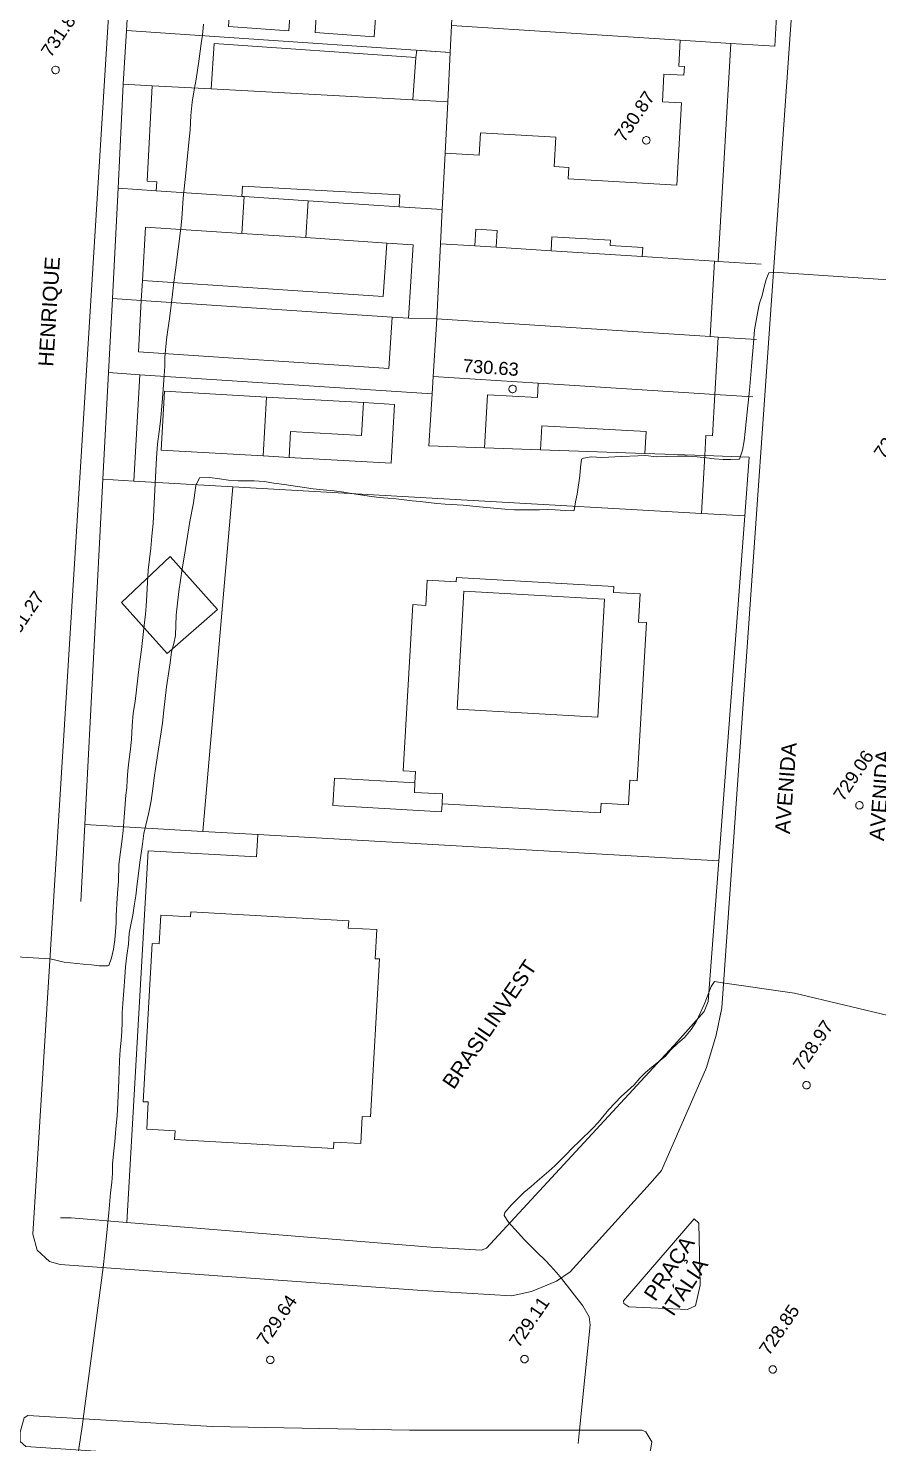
# Model space of a CAD drawing. Header units: metres. Extents: x 7 to 327053, y 40 to 7393807.
# Drawn here: x 326575.5 to 326689.3, y 7392759.1 to 7392948.7 of the extents above; entities that cross this region are included whole.
import ezdxf
from ezdxf.enums import TextEntityAlignment as Align

# ---------------------------------------------------------------- set-up
doc = ezdxf.new("R2010")
doc.units = ezdxf.units.M
doc.layers.get('0').update_dxf_attribs({"lineweight": 18})
for name, color, linetype, lineweight in [('100_SIST_VIARIO_MEIO_FIO', 1, 'Continuous', 18), ('106_PRACAS_PARQUES_TOP', 7, 'Continuous', 18), ('108_SEP_FIS_CANT_CENT_ILHA', 7, 'Continuous', 18), ('144_P_DUPLA_ASF_TOP', 7, 'Continuous', 18), ('160_P_SIMP_ASF_TOP', 7, 'Continuous', 18), ('206_MURO_E_MURO_ARRIMO', 7, 'Continuous', 18), ('214_PROJ_BEIRAL_EDIF', 10, 'Continuous', 18), ('216_EDIF_NOTAVEL', 2, 'Continuous', 18), ('218_EDIF_NOTAVEL_TOP', 7, 'Continuous', 18), ('600_CURVA_MESTRA', 14, 'Continuous', 18), ('604_CURVA_INTERM', 7, 'Continuous', 18), ('606_PTO_COTADO', 7, 'Continuous', 18), ('608_PTO_COTADO_INTERVIA', 1, 'Continuous', 18)]:
    doc.layers.add(name, color=color, linetype=linetype, lineweight=lineweight)
doc.styles.add('Style-Arial', font='arial.ttf', dxfattribs={"height": 1.75})

# ---------------------------------------------------------------- blocks, each defined once
blk = doc.blocks.new('SP09')
at = {"color": 0, "linetype": 'Continuous'}
blk.add_lwpolyline([(-0.03, -0.51), (-0.14, -0.49), (-0.24, -0.46), (-0.31, -0.42), (-0.35, -0.39), (-0.42, -0.31), (-0.47, -0.24), (-0.51, -0.15), (-0.52, -0.09), (-0.52, 0.03), (-0.51, 0.11), (-0.48, 0.2), (-0.44, 0.27), (-0.4, 0.33), (-0.32, 0.39), (-0.23, 0.44), (-0.15, 0.48), (-0.1, 0.48), (-0.03, 0.48), (0.08, 0.48), (0.19, 0.44), (0.27, 0.4), (0.35, 0.32), (0.41, 0.23), (0.46, 0.11), (0.48, 0.03), (0.48, -0.03), (0.47, -0.08), (0.44, -0.21), (0.38, -0.3), (0.31, -0.38), (0.23, -0.44), (0.1, -0.49), (0.02, -0.51)], close=True, dxfattribs=at)
blk = doc.blocks.new('SP10')
at = {"color": 0, "linetype": 'Continuous'}
blk.add_lwpolyline([(-0.03, -0.51), (-0.14, -0.49), (-0.24, -0.46), (-0.31, -0.42), (-0.35, -0.39), (-0.42, -0.31), (-0.47, -0.24), (-0.51, -0.15), (-0.52, -0.09), (-0.52, 0.03), (-0.51, 0.11), (-0.48, 0.2), (-0.44, 0.27), (-0.4, 0.33), (-0.32, 0.39), (-0.23, 0.44), (-0.15, 0.48), (-0.1, 0.48), (-0.03, 0.48), (0.08, 0.48), (0.19, 0.44), (0.27, 0.4), (0.35, 0.32), (0.41, 0.23), (0.46, 0.11), (0.48, 0.03), (0.48, -0.03), (0.47, -0.08), (0.44, -0.21), (0.38, -0.3), (0.31, -0.38), (0.23, -0.44), (0.1, -0.49), (0.02, -0.51)], close=True, dxfattribs=at)

msp = doc.modelspace()

# ---------------------------------------------------------------- linework, layer by layer
at = {"layer": '100_SIST_VIARIO_MEIO_FIO', "flags": 128}
for points in [[(326591.682, 7393037.972), (326592.61, 7393051.431), (326594.02, 7393054.975), (326595.753, 7393056.39), (326597.881, 7393057.078), (326680.494, 7393051.842), (326681.815, 7393051.489), (326684.217, 7393049.745), (326685.477, 7393047.058), (326678.621, 7392963.14), (326668.392, 7392817.409), (326667.624, 7392813.739), (326666.351, 7392809.425), (326660.294, 7392795.608), (326658.789, 7392793.855), (326648.089, 7392782.033), (326646.246, 7392780.78), (326642.903, 7392779.403), (326640.231, 7392778.81), (326628.247, 7392779.525), (326579.764, 7392783.037), (326578.329, 7392783.44), (326576.692, 7392784.94), (326576.105, 7392787.081)], [(326655.219, 7392778.172), (326664.672, 7392789.12), (326665.317, 7392788.567), (326665.462, 7392780.249), (326664.852, 7392777.469), (326663.775, 7392777.008), (326655.946, 7392777.372), (326655.252, 7392777.805)]]:
    msp.add_lwpolyline(points, close=True, dxfattribs=at)
at = {"layer": '108_SEP_FIS_CANT_CENT_ILHA', "flags": 128}
msp.add_lwpolyline([(326652.825, 7392753.165), (326655.595, 7392753.134), (326656.877, 7392753.521), (326658.835, 7392758.128), (326658.993, 7392759.272), (326658.198, 7392760.595), (326657.661, 7392760.845), (326626.532, 7392760.806), (326600.105, 7392761.31), (326575.41, 7392762.798), (326574.929, 7392762.469), (326574.379, 7392760.579), (326574.411, 7392759.312), (326575.146, 7392758.653), (326641.419, 7392754.203)], close=True, dxfattribs=at)
at = {"layer": '206_MURO_E_MURO_ARRIMO'}
for p, q in [((326676.724, 7392967.837), (326675.479, 7392946.256)), ((326588.641, 7392948.363), (326588.215, 7392941.173)), ((326587.525, 7392927.214), (326586.75, 7392912.435)), ((326586.75, 7392912.435), (326586.23, 7392902.519)), ((326586.23, 7392902.519), (326585.481, 7392888.227)), ((326671.462, 7392883.309), (326672.056, 7392891.192)), ((326585.481, 7392888.227), (326583.055, 7392841.958)), ((326583.055, 7392841.958), (326582.515, 7392831.673)), ((326579.801, 7392789.269), (326581.225, 7392789.262)), ((326581.225, 7392789.262), (326588.688, 7392788.658))]:
    msp.add_line(p, q, dxfattribs=at)
at = {"layer": '206_MURO_E_MURO_ARRIMO', "flags": 128}
for points in [[(326662.816, 7392947.07), (326632.181, 7392949.037)], [(326675.479, 7392946.256), (326669.575, 7392946.635)], [(326604.108, 7392926.12), (326604.396, 7392926.101)], [(326612.965, 7392925.536), (326625.146, 7392924.733)], [(326667.903, 7392917.402), (326673.662, 7392917.032)], [(326586.75, 7392912.435), (326590.599, 7392912.181)], [(326626.408, 7392909.82), (326630.207, 7392909.706)], [(326673.036, 7392906.955), (326667.905, 7392907.285)], [(326586.23, 7392902.519), (326590.441, 7392902.242)], [(326629.564, 7392899.662), (326629.715, 7392902.017)], [(326672.557, 7392899.265), (326667.465, 7392899.592)], [(326672.056, 7392891.192), (326666.1, 7392891.404)], [(326589.626, 7392887.99), (326585.481, 7392888.227)], [(326598.874, 7392841.053), (326583.055, 7392841.958)]]:
    msp.add_lwpolyline(points, dxfattribs=at)
at = {"layer": '214_PROJ_BEIRAL_EDIF', "flags": 128}
for points in [[(326600.447, 7392947.558), (326631.999, 7392945.406), (326632.181, 7392949.037), (326632.497, 7392955.337), (326633.589, 7392968.745), (326603.224, 7392970.734), (326602.306, 7392970.794), (326597.425, 7392971.114), (326597.092, 7392967.631), (326589.789, 7392967.775), (326588.641, 7392948.363), (326595.824, 7392947.873)], [(326603.688, 7392969.267), (326623.238, 7392967.92), (326621.833, 7392947.524), (326613.897, 7392948.071), (326614.422, 7392955.694), (326610.924, 7392955.935), (326610.4, 7392948.327), (326602.283, 7392948.886)], [(326627.013, 7392939.068), (326599.977, 7392940.535), (326600.396, 7392946.618), (326627.405, 7392944.757)], [(326627.013, 7392939.068), (326631.668, 7392938.815), (326631.999, 7392945.406), (326627.519, 7392945.712), (326627.405, 7392944.757)], [(326631.322, 7392931.917), (326635.895, 7392931.655), (326636.066, 7392934.639), (326646.166, 7392934.061), (326645.942, 7392930.128), (326647.893, 7392930.017), (326647.805, 7392928.474), (326662.366, 7392927.642), (326662.996, 7392938.661), (326660.426, 7392938.808), (326660.637, 7392942.511), (326663.313, 7392942.358), (326663.38, 7392943.531), (326662.616, 7392943.575), (326662.816, 7392947.07), (326669.575, 7392946.635), (326667.903, 7392917.402), (326667.413, 7392917.433), (326657.737, 7392918.055), (326657.808, 7392919.296), (326653.439, 7392919.546), (326653.479, 7392920.246), (326645.629, 7392920.695), (326645.523, 7392918.839), (326638.156, 7392919.313), (326638.286, 7392921.581), (326635.418, 7392921.745), (326635.29, 7392919.497), (326630.713, 7392919.791), (326630.942, 7392924.351)], [(326592.098, 7392940.963), (326591.403, 7392928.156), (326592.696, 7392928.085), (326592.63, 7392926.877), (326587.525, 7392927.214), (326588.215, 7392941.173)], [(326630.942, 7392924.351), (326625.146, 7392924.733), (326625.233, 7392926.339), (326604.182, 7392927.481), (326604.108, 7392926.12), (326592.63, 7392926.877), (326592.696, 7392928.085), (326591.403, 7392928.156), (326592.098, 7392940.963), (326599.977, 7392940.535), (326627.013, 7392939.068), (326631.668, 7392938.815), (326631.322, 7392931.917)], [(326604.396, 7392926.101), (326604.07, 7392921.166), (326612.64, 7392920.601), (326612.965, 7392925.536)], [(326590.776, 7392914.86), (326623.042, 7392912.733), (326623.513, 7392919.884), (326612.64, 7392920.601), (326604.07, 7392921.166), (326591.206, 7392922.014)], [(326623.513, 7392919.884), (326627.056, 7392919.65), (326626.408, 7392909.82), (326624.223, 7392909.964), (326590.599, 7392912.181), (326590.776, 7392914.86), (326623.042, 7392912.733)], [(326635.29, 7392919.497), (326638.156, 7392919.313), (326645.523, 7392918.839), (326657.737, 7392918.055), (326667.413, 7392917.433), (326666.836, 7392907.354), (326630.207, 7392909.706), (326630.713, 7392919.791)], [(326624.223, 7392909.964), (326590.599, 7392912.181), (326590.245, 7392905.284), (326623.768, 7392903.073)], [(326666.836, 7392907.354), (326667.905, 7392907.285), (326667.465, 7392899.592), (326643.798, 7392901.112), (326629.715, 7392902.017), (326630.207, 7392909.706)], [(326629.564, 7392899.662), (326629.119, 7392892.723), (326636.577, 7392892.457), (326644.095, 7392892.189), (326658.071, 7392891.691), (326666.1, 7392891.404), (326665.656, 7392883.641), (326602.897, 7392887.231), (326589.626, 7392887.99), (326590.441, 7392902.242)], [(326606.94, 7392891.356), (326607.392, 7392899.249), (326593.721, 7392900.031), (326593.269, 7392892.138)], [(326658.071, 7392891.691), (326666.1, 7392891.404), (326666.254, 7392894.094), (326667.147, 7392894.043), (326667.465, 7392899.592), (326643.798, 7392901.112), (326643.686, 7392899.163), (326636.982, 7392899.547), (326636.577, 7392892.457), (326644.095, 7392892.189), (326644.279, 7392895.407), (326658.237, 7392894.608)], [(326610.413, 7392891.157), (326610.612, 7392894.642), (326620.124, 7392894.098), (326620.376, 7392898.506), (326607.392, 7392899.249), (326606.94, 7392891.356)], [(326610.413, 7392891.157), (326610.612, 7392894.642), (326620.124, 7392894.098), (326620.376, 7392898.506), (326624.561, 7392898.267), (326624.109, 7392890.374)]]:
    msp.add_lwpolyline(points, close=True, dxfattribs=at)
at = {"layer": '216_EDIF_NOTAVEL', "flags": 128}
for points in [[(326665.656, 7392883.641), (326602.897, 7392887.231), (326598.874, 7392841.053), (326606.242, 7392840.631), (326667.984, 7392837.1), (326671.462, 7392883.309)], [(326587.978, 7392871.712), (326594.097, 7392864.868), (326600.847, 7392870.79), (326594.493, 7392877.861)], [(326627.285, 7392847.57), (326627.372, 7392849.09), (326625.701, 7392849.186), (326626.974, 7392871.438), (326628.722, 7392871.338), (326628.915, 7392874.71), (326632.803, 7392874.487), (326632.837, 7392875.071), (326653.917, 7392873.865), (326653.872, 7392873.076), (326657.441, 7392872.872), (326657.224, 7392869.083), (326658.273, 7392869.023), (326657.061, 7392847.842), (326656.056, 7392847.9), (326655.868, 7392844.605), (326652.214, 7392844.814), (326652.141, 7392843.537), (326630.902, 7392844.752), (326630.977, 7392846.064), (326627.211, 7392846.279)], [(326633.815, 7392873.223), (326632.912, 7392857.427), (326651.761, 7392856.349), (326652.664, 7392872.145)], [(326630.902, 7392844.752), (326630.977, 7392846.064), (326627.211, 7392846.279), (326627.285, 7392847.57), (326616.49, 7392848.188), (326616.28, 7392844.501), (326630.84, 7392843.668)], [(326606.242, 7392840.631), (326606.07, 7392837.627), (326591.536, 7392838.458), (326588.688, 7392788.658), (326629.398, 7392785.365), (326636.154, 7392784.949), (326636.847, 7392785.193), (326662.457, 7392812.899), (326666.019, 7392816.938), (326666.565, 7392818.239), (326667.984, 7392837.1)], [(326593.255, 7392829.811), (326597.209, 7392829.585), (326597.249, 7392830.279), (326618.405, 7392829.069), (326618.35, 7392828.104), (326622.174, 7392827.885), (326621.952, 7392823.988), (326622.521, 7392823.956), (326621.312, 7392802.812), (326620.228, 7392802.874), (326620.019, 7392799.221), (326616.409, 7392799.428), (326616.359, 7392798.56), (326595.077, 7392799.777), (326595.144, 7392800.939), (326591.346, 7392801.156), (326591.555, 7392804.799), (326590.868, 7392804.839), (326592.08, 7392826.029), (326593.036, 7392825.974)]]:
    msp.add_lwpolyline(points, close=True, dxfattribs=at)
at = {"layer": '600_CURVA_MESTRA', "elevation": 730}
msp.add_lwpolyline([(326701.355, 7392914.222), (326675.311, 7392915.966), (326674.673, 7392915.889), (326674.344, 7392915.012), (326674.069, 7392914.027), (326673.772, 7392912.851), (326673.45, 7392911.833), (326673.203, 7392910.695), (326672.773, 7392908.27), (326672.598, 7392905.941), (326672.465, 7392904.438), (326672.339, 7392903.349), (326672.123, 7392900.68), (326672.019, 7392899.297), (326671.769, 7392897.218), (326671.525, 7392894.615), (326671.378, 7392893.395), (326671.158, 7392892.109), (326670.755, 7392890.938), (326670.666, 7392890.91), (326669.608, 7392890.866), (326668.556, 7392890.878), (326667.366, 7392890.946), (326666.318, 7392891.113), (326665.085, 7392891.231), (326663.745, 7392891.303), (326662.442, 7392891.307), (326659.591, 7392891.23), (326658.187, 7392891.411), (326657.144, 7392891.384), (326654.943, 7392891.269), (326652.293, 7392891.163), (326650.881, 7392891.234), (326649.843, 7392891.054), (326649.597, 7392890.934), (326649.468, 7392889.794), (326649.376, 7392888.694), (326649.02, 7392886.24), (326648.799, 7392885.193), (326648.615, 7392884.037), (326648.506, 7392884.019), (326647.405, 7392884.029), (326646.077, 7392884.127), (326645.047, 7392884.162), (326643.964, 7392884.153), (326642.85, 7392884.12), (326640.623, 7392884.149), (326639.314, 7392884.223), (326635.926, 7392884.517), (326633.753, 7392884.755), (326631.311, 7392884.882), (326630.197, 7392884.973), (326627.981, 7392885.239), (326626.903, 7392885.337), (326625.832, 7392885.457), (326624.784, 7392885.619), (326623.644, 7392885.711), (326622.468, 7392885.773), (326621.444, 7392885.905), (326618.785, 7392886.321), (326617.766, 7392886.498), (326616.453, 7392886.676), (326614.98, 7392886.797), (326613.645, 7392886.97), (326609.752, 7392887.523), (326608.372, 7392887.7), (326607.074, 7392887.912), (326605.744, 7392888.041), (326604.724, 7392888.01), (326603.592, 7392888.041), (326602.285, 7392888.107), (326601.092, 7392888.27), (326599.789, 7392888.486), (326598.439, 7392888.412), (326597.939, 7392887.405), (326597.79, 7392886.402), (326597.615, 7392885.053), (326597.138, 7392882.573), (326596.365, 7392877.783), (326596.095, 7392876.243), (326595.651, 7392873.177), (326595.455, 7392871.634), (326595.301, 7392870.037), (326595.207, 7392867.304), (326594.965, 7392866.208), (326594.678, 7392865.089), (326594.484, 7392863.619), (326594.009, 7392860.425), (326593.651, 7392857.301), (326593.467, 7392855.571), (326592.654, 7392850.325), (326592.396, 7392848.538), (326592.185, 7392846.784), (326591.922, 7392845.127), (326591.612, 7392843.564), (326590.94, 7392840.767), (326590.791, 7392839.338), (326590.421, 7392836.895), (326590.013, 7392833.632), (326589.873, 7392832.398), (326589.685, 7392831.076), (326589.472, 7392829.849), (326589.2, 7392828.537), (326589.017, 7392827.42), (326588.9, 7392825.951), (326588.673, 7392824.432), (326588.513, 7392822.909), (326588.436, 7392821.552), (326588.34, 7392820.323), (326588.22, 7392819.169), (326588.127, 7392817.99), (326588.069, 7392816.737), (326588.046, 7392815.441), (326587.996, 7392814.231), (326587.907, 7392813.034), (326587.787, 7392811.772), (326587.71, 7392810.348), (326587.596, 7392807.657), (326587.493, 7392804.658), (326587.387, 7392802.948), (326587.203, 7392801.198), (326587.067, 7392799.441), (326586.883, 7392797.864), (326586.776, 7392796.451), (326586.755, 7392795.278), (326586.68, 7392794.017), (326586.514, 7392792.628), (326586.275, 7392789.929), (326585.854, 7392785.963), (326585.716, 7392784.657), (326585.498, 7392782.621), (326582.85, 7392762.35), (326582.767, 7392761.574), (326582.149, 7392757.811)], dxfattribs=at)
at = {"layer": '604_CURVA_INTERM', "elevation": 731, "flags": 128}
msp.add_lwpolyline([(326568.436, 7392824.578), (326578.397, 7392823.99), (326580.288, 7392823.511), (326582.847, 7392823.257), (326583.947, 7392823.187), (326584.999, 7392823.06), (326586.113, 7392823.032), (326586.287, 7392823.094), (326586.611, 7392824.094), (326586.887, 7392825.286), (326587.058, 7392826.514), (326587.254, 7392828.735), (326587.251, 7392829.772), (326587.391, 7392832.114), (326587.485, 7392833.31), (326587.587, 7392834.342), (326587.631, 7392836.631), (326587.917, 7392838.98), (326588.064, 7392840.021), (326588.203, 7392841.157), (326588.547, 7392845.894), (326588.665, 7392846.891), (326588.75, 7392847.962), (326588.821, 7392849.161), (326588.966, 7392850.372), (326589.149, 7392851.704), (326589.321, 7392853.363), (326589.396, 7392855.179), (326589.533, 7392856.898), (326589.786, 7392858.475), (326589.988, 7392860.033), (326590.329, 7392863.134), (326590.631, 7392865.413), (326591.044, 7392869.05), (326591.181, 7392870.15), (326591.274, 7392871.223), (326591.373, 7392872.736), (326591.559, 7392876.053), (326591.715, 7392877.533), (326591.902, 7392879.015), (326592.053, 7392880.584), (326592.19, 7392882.322), (326592.37, 7392885.904), (326592.501, 7392887.672), (326592.666, 7392891.107), (326592.808, 7392892.95), (326592.996, 7392894.622), (326593.182, 7392896.004), (326593.421, 7392898.496), (326593.527, 7392899.657), (326593.694, 7392902.129), (326593.764, 7392903.392), (326593.787, 7392904.523), (326594.012, 7392906.953), (326594.179, 7392908.272), (326594.413, 7392909.746), (326594.819, 7392913.01), (326594.997, 7392914.639), (326595.223, 7392916.238), (326595.9, 7392921.883), (326596.041, 7392923.156), (326596.245, 7392925.903), (326596.582, 7392929.252), (326596.728, 7392930.608), (326596.967, 7392933.335), (326597.158, 7392935.034), (326597.244, 7392936.969), (326597.442, 7392938.765), (326597.709, 7392940.404), (326597.967, 7392941.829), (326598.322, 7392944.241), (326598.502, 7392945.568), (326598.624, 7392946.611), (326598.81, 7392947.713), (326598.974, 7392949.217)], dxfattribs=at)
at = {"layer": '604_CURVA_INTERM', "elevation": 729}
msp.add_lwpolyline([(326649.126, 7392759.056), (326649.323, 7392760.834), (326650.764, 7392774.935), (326650.631, 7392776.028), (326649.778, 7392777.476), (326646.909, 7392781.166), (326646.241, 7392781.949), (326645.443, 7392782.857), (326644.735, 7392783.585), (326643.643, 7392784.624), (326642.752, 7392785.503), (326641.959, 7392786.327), (326639.795, 7392788.687), (326639.215, 7392789.603), (326639.301, 7392790), (326640.175, 7392790.994), (326641.86, 7392792.649), (326642.858, 7392793.46), (326643.666, 7392794.182), (326645.223, 7392795.542), (326646.033, 7392796.224), (326646.736, 7392796.956), (326647.498, 7392797.701), (326648.396, 7392798.644), (326649.34, 7392799.539), (326651.065, 7392801.248), (326651.818, 7392802.062), (326653.247, 7392803.773), (326654.918, 7392805.539), (326655.763, 7392806.285), (326656.643, 7392807.093), (326657.399, 7392807.982), (326658.14, 7392808.735), (326659.016, 7392809.483), (326660.853, 7392810.942), (326661.526, 7392811.744), (326662.46, 7392812.619), (326663.403, 7392813.431), (326664.275, 7392814.519), (326664.971, 7392815.641), (326665.999, 7392817.872), (326666.962, 7392820.279), (326667.386, 7392820.929), (326668.466, 7392820.742), (326678.119, 7392819.369), (326691.583, 7392816.155)], dxfattribs=at)

# ---------------------------------------------------------------- block references
at = {"layer": '606_PTO_COTADO', "rotation": 55.83005668387076}
for p in [(326658.275, 7392933.67, 730.87), (326640.363, 7392900.348, 730.63), (326686.823, 7392844.574, 729.06), (326607.909, 7392770.275, 729.64)]:
    msp.add_blockref('SP09', p, dxfattribs=at)
at = {"layer": '608_PTO_COTADO_INTERVIA', "rotation": 55.83005668387076}
for p in [(326579.14, 7392943.087, 731.895), (326679.741, 7392807.074, 728.96), (326641.961, 7392770.373, 729.11), (326675.218, 7392768.993, 728.85)]:
    msp.add_blockref('SP10', p, dxfattribs=at)

# ---------------------------------------------------------------- texts
at = {"layer": '106_PRACAS_PARQUES_TOP', "style": 'Style-Arial'}
for s, p in [('PRAÇA', (326659.47, 7392777.964)), ('ITÁLIA', (326661.877, 7392775.947))]:
    msp.add_text(s, height=2, rotation=56.02922, dxfattribs=at).set_placement(p)
at = {"layer": '144_P_DUPLA_ASF_TOP', "style": 'Style-Arial'}
for p in [(326676.495, 7392840.735), (326689.117, 7392839.79)]:
    msp.add_text('AVENIDA', height=2, rotation=85.69553, dxfattribs=at).set_placement(p, align=Align.MIDDLE_LEFT)
at = {"layer": '160_P_SIMP_ASF_TOP', "style": 'Style-Arial'}
msp.add_text('HENRIQUE', height=2, rotation=86.45679, dxfattribs=at).set_placement((326577.824, 7392903.342), align=Align.MIDDLE_LEFT)
at = {"layer": '218_EDIF_NOTAVEL_TOP', "style": 'Style-Arial'}
msp.add_text('BRASILINVEST', height=2, rotation=55.83006, dxfattribs=at).set_placement((326632.47, 7392806.356))
at = {"layer": '606_PTO_COTADO', "style": 'Style-Arial'}
for s, rotation, p in [('730.87', 55.83006, (326656.696, 7392936.847, 730.87)), ('730.63', 355.89525, (326637.446, 7392903.203, 730.63)), ('729.06', 55.83006, (326686.02, 7392848.556, 729.06)), ('729.64', 55.83006, (326608.768, 7392775.568, 729.64))]:
    msp.add_text(s, height=1.75, rotation=rotation, dxfattribs=at).set_placement(p, align=Align.MIDDLE_CENTER)
at = {"layer": '608_PTO_COTADO_INTERVIA', "style": 'Style-Arial'}
for s, p in [('731.89', (326579.882, 7392948.209, 731.895)), ('729.71', (326691.447, 7392894.399, 729.7)), ('731.27', (326574.91, 7392869.875, 731.26)), ('728.97', (326680.599, 7392812.367, 728.96)), ('729.11', (326642.587, 7392775.325, 729.11)), ('728.85', (326676.076, 7392774.286, 728.85))]:
    msp.add_text(s, height=1.75, rotation=55.83006, dxfattribs=at).set_placement(p, align=Align.MIDDLE_CENTER)

doc.saveas('drawing.dxf')
